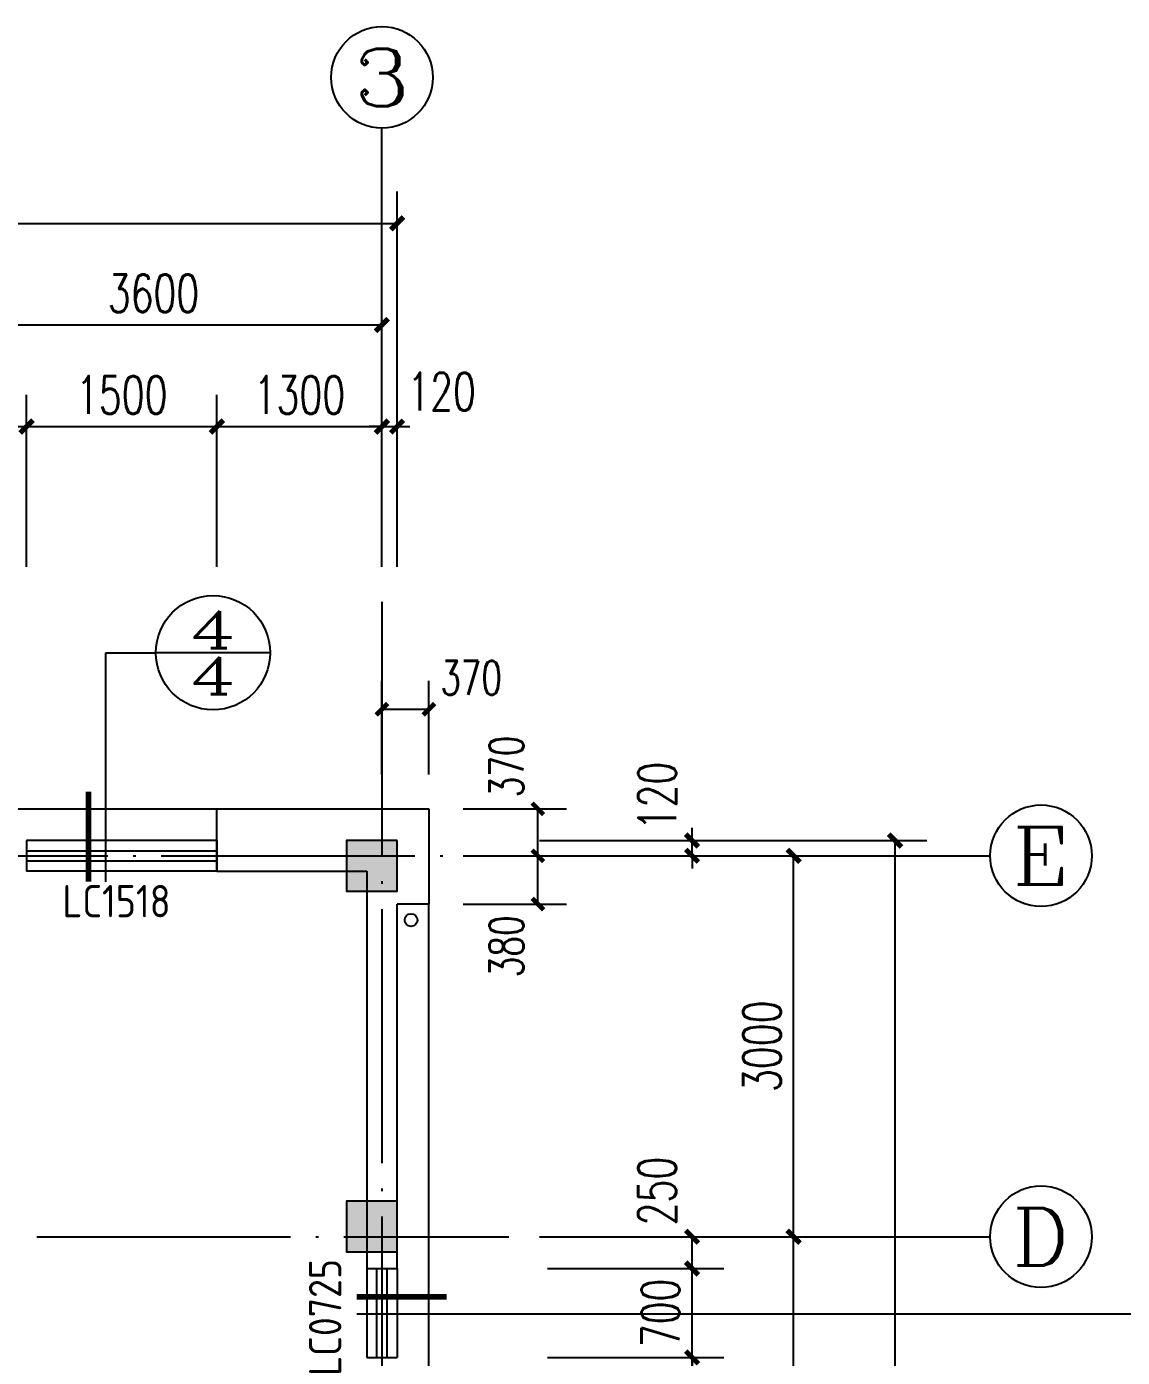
# Model space of a CAD drawing. Extents: x 79570 to 678837, y -1139230 to -612789.
# Drawn here: x 578699 to 587334, y -786145 to -775665 of the extents above; entities that cross this region are included whole.
import ezdxf
from ezdxf.enums import TextEntityAlignment as Align

# ---------------------------------------------------------------- set-up
doc = ezdxf.new("R2010")
doc.units = 0
doc.header["$LTSCALE"] = 1000
doc.header["$MEASUREMENT"] = 0
doc.linetypes.add('DOTE', pattern=[2.42, 2, -0.2, 0.02, -0.2])
for name, color, linetype in [('4', 4, 'Continuous'), ('A-注-尺寸标注......ANNO-DIMS', 90, 'Continuous'), ('A-注-尺寸标注.....ANNO-DIMS', 90, 'Continuous'), ('A-注-尺寸标注01...ANNO-DIMS-01', 95, 'Continuous'), ('A-注-符号注释.....ANNO-IDEN', 201, 'Continuous'), ('A-注-门窗编号.....ANNO-DOWD', 81, 'Continuous'), ('A-立-线.18........ELEV-L.18', 153, 'Continuous'), ('A-通-墙............COMM-WALL', 50, 'Continuous'), ('A-通-结构剖线.....COMM-STRU-SECT', 20, 'Continuous'), ('A-通-轴线..........COMM-GRID', 27, 'DOTE'), ('A-通-门窗剖线......COMM-DRWD-SECT', 150, 'Continuous'), ('AXIS_TEXT', 7, 'Continuous'), ('PUB_TEXT', 7, 'Continuous'), ('水-VPIPE-雨水', 4, 'Continuous'), ('结-柱-填充', 1, 'Continuous')]:
    doc.layers.add(name, color=color, linetype=linetype)
doc.styles.add('_TCH_AXIS', font='COMPLEX', dxfattribs={"bigfont": 'GBCBIG'})
doc.styles.add('_TCH_DIM_T3', font='SIMPLEX', dxfattribs={"width": 0.705882, "bigfont": 'GBCBIG'})
doc.styles.add('_TCH_LABEL', font='COMPLEX', dxfattribs={"bigfont": 'GBCBIG'})
doc.styles.add('COMPLEX', font='COMPLEX')
doc.styles.get("Standard").update_dxf_attribs({"font": 'gbenor.shx', "bigfont": 'gbcbig.shx'})
doc.dimstyles.new('_TCH_ARCH&&100', dxfattribs={"dimtxt": 297.5, "dimasz": 100, "dimexe": 250, "dimexo": 300, "dimgap": 100, "dimtad": 1, "dimdec": 0, "dimzin": 0, "dimdsep": 46, "dimtxsty": '_TCH_DIM_T3', "dimblk": 'ARCHTICK', "dimcen": 0.09, "dimclrt": 7, "dimazin": 2, "dimtfac": 1, "dimtdec": 0, "dimtix": 1, "dimtmove": 2, "dimatfit": 3, "dimfxl": 1, "dimtolj": 1, "dimtzin": 0, "dimarcsym": 0})
doc.dimstyles.new('_TCH_ARCH&&90', dxfattribs={"dimtxt": 267.75, "dimasz": 90, "dimexe": 225, "dimexo": 270, "dimgap": 90, "dimtad": 1, "dimdec": 0, "dimzin": 0, "dimdsep": 46, "dimtxsty": '_TCH_DIM_T3', "dimblk": 'ARCHTICK', "dimcen": 0.09, "dimclrt": 7, "dimazin": 2, "dimtfac": 1, "dimtdec": 0, "dimtix": 1, "dimtmove": 2, "dimatfit": 3, "dimfxl": 1, "dimtolj": 1, "dimtzin": 0, "dimarcsym": 0})

# ---------------------------------------------------------------- blocks, each defined once
blk = doc.blocks.new('2ceng23')
at = {"layer": '结-柱-填充'}
h = blk.add_hatch(color=8, dxfattribs=at)
h.dxf.hatch_style = 1
h.paths.add_polyline_path([(568985, -702332), (568585, -702332), (568585, -702732), (568985, -702732)])
h = blk.add_hatch(color=8, dxfattribs=at)
h.dxf.hatch_style = 1
h.paths.add_polyline_path([(568985, -705172), (568585, -705172), (568585, -705572), (568985, -705572)])
at = {"layer": 'A-通-结构剖线.....COMM-STRU-SECT'}
for points in [[(568985, -702332), (568585, -702332), (568585, -702732), (568985, -702732)], [(568985, -705172), (568585, -705172), (568585, -705572), (568985, -705572)]]:
    blk.add_lwpolyline(points, close=True, dxfattribs=at)
blk = doc.blocks.new('3rt')
at = {"layer": '水-VPIPE-雨水'}
blk.add_circle((581729, -782701), 50, dxfattribs=at)
blk = doc.blocks.new('$TCHSYS$WIN2D')
for p, q in [((-0.5, 0.5), (0.5, 0.5)), ((-0.5, 0.5), (-0.5, -0.5)), ((0.5, 0.5), (0.5, -0.5)), ((0.5, 0.1667), (-0.5, 0.1667)), ((0.5, -0.1667), (-0.5, -0.1667)), ((-0.5, -0.5), (0.5, -0.5))]:
    blk.add_line(p, q)
blk = doc.blocks.new('_ArchTick')
at = {"color": 0, "linetype": 'ByBlock', "const_width": 0.4}
blk.add_lwpolyline([(-0.5, -0.5), (0.5, 0.5)], dxfattribs=at)
blk = doc.blocks.new('*D2321')
at = {"layer": 'A-注-尺寸标注......ANNO-DIMS', "color": 0, "lineweight": -2, "transparency": 16777216}
for p, q in [((577899, -779919), (577899, -777765)), ((581499, -779919), (581499, -777765)), ((577899, -778015), (581499, -778015))]:
    blk.add_line(p, q, dxfattribs=at)
at = {"layer": 'Defpoints', "color": 0, "transparency": 16777216}
for p in [(581499, -778015), (577899, -780219), (581499, -780219)]:
    blk.add_point(p, dxfattribs=at)
at = {"layer": 'A-注-尺寸标注......ANNO-DIMS', "color": 0, "lineweight": -2, "transparency": 16777216, "xscale": 100, "yscale": 100, "zscale": 100, "rotation": 180}
blk.add_blockref('_ArchTick', (577899, -778015), dxfattribs=at)
at = {"layer": 'A-注-尺寸标注......ANNO-DIMS', "color": 0, "lineweight": -2, "transparency": 16777216, "xscale": 100, "yscale": 100, "zscale": 100}
blk.add_blockref('_ArchTick', (581499, -778015), dxfattribs=at)
at = {"layer": 'A-注-尺寸标注......ANNO-DIMS', "color": 7, "transparency": 16777216, "insert": (579699, -777766), "char_height": 297.5, "attachment_point": 5, "style": '_TCH_DIM_T3'}
blk.add_mtext('\\A1;3600', dxfattribs=at)
blk = doc.blocks.new('*D2322')
at = {"layer": 'A-注-尺寸标注......ANNO-DIMS', "color": 0, "lineweight": -2, "transparency": 16777216}
for p, q in [((569979, -779919), (569979, -776965)), ((581619, -779919), (581619, -776965)), ((569979, -777215), (581619, -777215))]:
    blk.add_line(p, q, dxfattribs=at)
at = {"layer": 'Defpoints', "color": 0, "transparency": 16777216}
for p in [(581619, -777215), (569979, -780219), (581619, -780219)]:
    blk.add_point(p, dxfattribs=at)
at = {"layer": 'A-注-尺寸标注......ANNO-DIMS', "color": 0, "lineweight": -2, "transparency": 16777216, "xscale": 100, "yscale": 100, "zscale": 100, "rotation": 180}
blk.add_blockref('_ArchTick', (569979, -777215), dxfattribs=at)
at = {"layer": 'A-注-尺寸标注......ANNO-DIMS', "color": 0, "lineweight": -2, "transparency": 16777216, "xscale": 100, "yscale": 100, "zscale": 100}
blk.add_blockref('_ArchTick', (581619, -777215), dxfattribs=at)
at = {"layer": 'A-注-尺寸标注......ANNO-DIMS', "color": 7, "transparency": 16777216, "insert": (575799, -776966), "char_height": 297.5, "attachment_point": 5, "style": '_TCH_DIM_T3'}
blk.add_mtext('\\A1;11640', dxfattribs=at)
blk = doc.blocks.new('*D2323')
at = {"layer": 'A-注-尺寸标注......ANNO-DIMS', "color": 0, "lineweight": -2, "transparency": 16777216}
for p, q in [((582741, -782195), (584993, -782195)), ((584743, -785195), (584743, -782195)), ((582741, -785195), (584993, -785195))]:
    blk.add_line(p, q, dxfattribs=at)
at = {"layer": 'Defpoints', "color": 0, "transparency": 16777216}
for p in [(582441, -782195), (584743, -782195), (582441, -785195)]:
    blk.add_point(p, dxfattribs=at)
at = {"layer": 'A-注-尺寸标注......ANNO-DIMS', "color": 0, "lineweight": -2, "transparency": 16777216, "xscale": 100, "yscale": 100, "zscale": 100}
for p, rotation in [((584743, -782195), 90), ((584743, -785195), 270)]:
    blk.add_blockref('_ArchTick', p, dxfattribs=dict(at, rotation=rotation))
at = {"layer": 'A-注-尺寸标注......ANNO-DIMS', "color": 7, "transparency": 16777216, "insert": (584494, -783695), "char_height": 297.5, "attachment_point": 5, "rotation": 90, "style": '_TCH_DIM_T3'}
blk.add_mtext('\\A1;3000', dxfattribs=at)
blk = doc.blocks.new('*D2324')
at = {"layer": 'A-注-尺寸标注......ANNO-DIMS', "color": 0, "lineweight": -2, "transparency": 16777216}
for p, q in [((582741, -785195), (584993, -785195)), ((584743, -789795), (584743, -785195)), ((582741, -789795), (584993, -789795))]:
    blk.add_line(p, q, dxfattribs=at)
at = {"layer": 'Defpoints', "color": 0, "transparency": 16777216}
for p in [(582441, -785195), (584743, -785195), (582441, -789795)]:
    blk.add_point(p, dxfattribs=at)
at = {"layer": 'A-注-尺寸标注......ANNO-DIMS', "color": 0, "lineweight": -2, "transparency": 16777216, "xscale": 100, "yscale": 100, "zscale": 100}
for p, rotation in [((584743, -785195), 90), ((584743, -789795), 270)]:
    blk.add_blockref('_ArchTick', p, dxfattribs=dict(at, rotation=rotation))
at = {"layer": 'A-注-尺寸标注......ANNO-DIMS', "color": 7, "transparency": 16777216, "insert": (584494, -787495), "char_height": 297.5, "attachment_point": 5, "rotation": 90, "style": '_TCH_DIM_T3'}
blk.add_mtext('\\A1;4600', dxfattribs=at)
blk = doc.blocks.new('*D2327')
at = {"layer": 'A-注-尺寸标注......ANNO-DIMS', "color": 0, "lineweight": -2, "transparency": 16777216}
for p, q in [((582741, -782075), (585793, -782075)), ((585543, -792815), (585543, -782075)), ((582741, -792815), (585793, -792815))]:
    blk.add_line(p, q, dxfattribs=at)
at = {"layer": 'Defpoints', "color": 0, "transparency": 16777216}
for p in [(582441, -782075), (585543, -782075), (582441, -792815)]:
    blk.add_point(p, dxfattribs=at)
at = {"layer": 'A-注-尺寸标注......ANNO-DIMS', "color": 0, "lineweight": -2, "transparency": 16777216, "xscale": 100, "yscale": 100, "zscale": 100}
for p, rotation in [((585543, -782075), 90), ((585543, -792815), 270)]:
    blk.add_blockref('_ArchTick', p, dxfattribs=dict(at, rotation=rotation))
at = {"layer": 'A-注-尺寸标注......ANNO-DIMS', "color": 7, "transparency": 16777216, "insert": (585294, -787445), "char_height": 297.5, "attachment_point": 5, "rotation": 90, "style": '_TCH_DIM_T3'}
blk.add_mtext('\\A1;10740', dxfattribs=at)
blk = doc.blocks.new('_AXISO')
blk.add_circle((0, 0), 0.5)
at = {"layer": 'AXIS_TEXT', "style": 'COMPLEX', "width": 1.041667}
blk.add_attdef('A', text='', height=0.56, dxfattribs=at).set_placement((-0.25, -0.28), (0.25, -0.28), align=Align.FIT)
blk = doc.blocks.new('*D2328')
at = {"layer": 'A-注-尺寸标注01...ANNO-DIMS-01', "color": 0, "lineweight": -2, "transparency": 16777216}
for p, q in [((581499, -779919), (581499, -778565)), ((581619, -779919), (581619, -778565)), ((581499, -778815), (581399, -778815)), ((581499, -778815), (581619, -778815)), ((581619, -778815), (581719, -778815))]:
    blk.add_line(p, q, dxfattribs=at)
at = {"layer": 'Defpoints', "color": 0, "transparency": 16777216}
for p in [(581619, -778815), (581499, -780219), (581619, -780219)]:
    blk.add_point(p, dxfattribs=at)
at = {"layer": 'A-注-尺寸标注01...ANNO-DIMS-01', "color": 0, "lineweight": -2, "transparency": 16777216, "xscale": 100, "yscale": 100, "zscale": 100}
blk.add_blockref('_ArchTick', (581499, -778815), dxfattribs=at)
at = {"layer": 'A-注-尺寸标注01...ANNO-DIMS-01', "color": 0, "lineweight": -2, "transparency": 16777216, "xscale": 100, "yscale": 100, "zscale": 100, "rotation": 180}
blk.add_blockref('_ArchTick', (581619, -778815), dxfattribs=at)
at = {"layer": 'A-注-尺寸标注01...ANNO-DIMS-01', "color": 7, "transparency": 16777216, "insert": (581969, -778540), "char_height": 297.5, "attachment_point": 5, "style": '_TCH_DIM_T3'}
blk.add_mtext('\\A1;120', dxfattribs=at)
blk = doc.blocks.new('*D2329')
at = {"layer": 'A-注-尺寸标注01...ANNO-DIMS-01', "color": 0, "lineweight": -2, "transparency": 16777216}
for p, q in [((580199, -779919), (580199, -778565)), ((581499, -779919), (581499, -778565)), ((580199, -778815), (581499, -778815))]:
    blk.add_line(p, q, dxfattribs=at)
at = {"layer": 'Defpoints', "color": 0, "transparency": 16777216}
for p in [(581499, -778815), (580199, -780219), (581499, -780219)]:
    blk.add_point(p, dxfattribs=at)
at = {"layer": 'A-注-尺寸标注01...ANNO-DIMS-01', "color": 0, "lineweight": -2, "transparency": 16777216, "xscale": 100, "yscale": 100, "zscale": 100, "rotation": 180}
blk.add_blockref('_ArchTick', (580199, -778815), dxfattribs=at)
at = {"layer": 'A-注-尺寸标注01...ANNO-DIMS-01', "color": 0, "lineweight": -2, "transparency": 16777216, "xscale": 100, "yscale": 100, "zscale": 100}
blk.add_blockref('_ArchTick', (581499, -778815), dxfattribs=at)
at = {"layer": 'A-注-尺寸标注01...ANNO-DIMS-01', "color": 7, "transparency": 16777216, "insert": (580849, -778566), "char_height": 297.5, "attachment_point": 5, "style": '_TCH_DIM_T3'}
blk.add_mtext('\\A1;1300', dxfattribs=at)
blk = doc.blocks.new('*D2330')
at = {"layer": 'A-注-尺寸标注01...ANNO-DIMS-01', "color": 0, "lineweight": -2, "transparency": 16777216}
for p, q in [((578699, -779919), (578699, -778565)), ((580199, -779919), (580199, -778565)), ((578699, -778815), (580199, -778815))]:
    blk.add_line(p, q, dxfattribs=at)
at = {"layer": 'Defpoints', "color": 0, "transparency": 16777216}
for p in [(580199, -778815), (578699, -780219), (580199, -780219)]:
    blk.add_point(p, dxfattribs=at)
at = {"layer": 'A-注-尺寸标注01...ANNO-DIMS-01', "color": 0, "lineweight": -2, "transparency": 16777216, "xscale": 100, "yscale": 100, "zscale": 100, "rotation": 180}
blk.add_blockref('_ArchTick', (578699, -778815), dxfattribs=at)
at = {"layer": 'A-注-尺寸标注01...ANNO-DIMS-01', "color": 0, "lineweight": -2, "transparency": 16777216, "xscale": 100, "yscale": 100, "zscale": 100}
blk.add_blockref('_ArchTick', (580199, -778815), dxfattribs=at)
at = {"layer": 'A-注-尺寸标注01...ANNO-DIMS-01', "color": 7, "transparency": 16777216, "insert": (579449, -778566), "char_height": 297.5, "attachment_point": 5, "style": '_TCH_DIM_T3'}
blk.add_mtext('\\A1;1500', dxfattribs=at)
blk = doc.blocks.new('*D2331')
at = {"layer": 'A-注-尺寸标注01...ANNO-DIMS-01', "color": 0, "lineweight": -2, "transparency": 16777216}
for p, q in [((577899, -779919), (577899, -778565)), ((578699, -779919), (578699, -778565)), ((577899, -778815), (578699, -778815))]:
    blk.add_line(p, q, dxfattribs=at)
at = {"layer": 'Defpoints', "color": 0, "transparency": 16777216}
for p in [(578699, -778815), (577899, -780219), (578699, -780219)]:
    blk.add_point(p, dxfattribs=at)
at = {"layer": 'A-注-尺寸标注01...ANNO-DIMS-01', "color": 0, "lineweight": -2, "transparency": 16777216, "xscale": 100, "yscale": 100, "zscale": 100, "rotation": 180}
blk.add_blockref('_ArchTick', (577899, -778815), dxfattribs=at)
at = {"layer": 'A-注-尺寸标注01...ANNO-DIMS-01', "color": 0, "lineweight": -2, "transparency": 16777216, "xscale": 100, "yscale": 100, "zscale": 100}
blk.add_blockref('_ArchTick', (578699, -778815), dxfattribs=at)
at = {"layer": 'A-注-尺寸标注01...ANNO-DIMS-01', "color": 7, "transparency": 16777216, "insert": (578299, -778566), "char_height": 297.5, "attachment_point": 5, "style": '_TCH_DIM_T3'}
blk.add_mtext('\\A1;800', dxfattribs=at)
blk = doc.blocks.new('*D2353')
at = {"layer": 'A-注-尺寸标注01...ANNO-DIMS-01', "color": 0, "lineweight": -2, "transparency": 16777216}
for p, q in [((582803, -786145), (584193, -786145)), ((583943, -789795), (583943, -786145)), ((582803, -789795), (584193, -789795))]:
    blk.add_line(p, q, dxfattribs=at)
at = {"layer": 'Defpoints', "color": 0, "transparency": 16777216}
for p in [(582503, -786145), (583943, -786145), (582503, -789795)]:
    blk.add_point(p, dxfattribs=at)
at = {"layer": 'A-注-尺寸标注01...ANNO-DIMS-01', "color": 0, "lineweight": -2, "transparency": 16777216, "xscale": 100, "yscale": 100, "zscale": 100}
for p, rotation in [((583943, -786145), 90), ((583943, -789795), 270)]:
    blk.add_blockref('_ArchTick', p, dxfattribs=dict(at, rotation=rotation))
at = {"layer": 'A-注-尺寸标注01...ANNO-DIMS-01', "color": 7, "transparency": 16777216, "insert": (583694, -787970), "char_height": 297.5, "attachment_point": 5, "rotation": 90, "style": '_TCH_DIM_T3'}
blk.add_mtext('\\A1;3650', dxfattribs=at)
blk = doc.blocks.new('*D2354')
at = {"layer": 'A-注-尺寸标注01...ANNO-DIMS-01', "color": 0, "lineweight": -2, "transparency": 16777216}
for p, q in [((583943, -785445), (583943, -785345)), ((582803, -785445), (584193, -785445)), ((583943, -786145), (583943, -785445)), ((582803, -786145), (584193, -786145)), ((583943, -786145), (583943, -786245))]:
    blk.add_line(p, q, dxfattribs=at)
at = {"layer": 'Defpoints', "color": 0, "transparency": 16777216}
for p in [(582503, -785445), (583943, -785445), (582503, -786145)]:
    blk.add_point(p, dxfattribs=at)
at = {"layer": 'A-注-尺寸标注01...ANNO-DIMS-01', "color": 0, "lineweight": -2, "transparency": 16777216, "xscale": 100, "yscale": 100, "zscale": 100}
for p, rotation in [((583943, -785445), 270), ((583943, -786145), 90)]:
    blk.add_blockref('_ArchTick', p, dxfattribs=dict(at, rotation=rotation))
at = {"layer": 'A-注-尺寸标注01...ANNO-DIMS-01', "color": 7, "transparency": 16777216, "insert": (583694, -785795), "char_height": 297.5, "attachment_point": 5, "rotation": 90, "style": '_TCH_DIM_T3'}
blk.add_mtext('\\A1;700', dxfattribs=at)
blk = doc.blocks.new('*D2355')
at = {"layer": 'A-注-尺寸标注01...ANNO-DIMS-01', "color": 0, "lineweight": -2, "transparency": 16777216}
for p, q in [((582803, -785195), (584193, -785195)), ((583943, -785445), (583943, -785195)), ((582803, -785445), (584193, -785445))]:
    blk.add_line(p, q, dxfattribs=at)
at = {"layer": 'Defpoints', "color": 0, "transparency": 16777216}
for p in [(582503, -785195), (583943, -785195), (582503, -785445)]:
    blk.add_point(p, dxfattribs=at)
at = {"layer": 'A-注-尺寸标注01...ANNO-DIMS-01', "color": 0, "lineweight": -2, "transparency": 16777216, "xscale": 100, "yscale": 100, "zscale": 100}
for p, rotation in [((583943, -785195), 90), ((583943, -785445), 270)]:
    blk.add_blockref('_ArchTick', p, dxfattribs=dict(at, rotation=rotation))
at = {"layer": 'A-注-尺寸标注01...ANNO-DIMS-01', "color": 7, "transparency": 16777216, "insert": (583668, -784835), "char_height": 297.5, "attachment_point": 5, "rotation": 90, "style": '_TCH_DIM_T3'}
blk.add_mtext('\\A1;250', dxfattribs=at)
blk = doc.blocks.new('*D2357')
at = {"layer": 'A-注-尺寸标注01...ANNO-DIMS-01', "color": 0, "lineweight": -2, "transparency": 16777216}
for p, q in [((583943, -782075), (583943, -781975)), ((583041, -782075), (584193, -782075)), ((583943, -782195), (583943, -782075)), ((583041, -782195), (584193, -782195)), ((583943, -782195), (583943, -782295))]:
    blk.add_line(p, q, dxfattribs=at)
at = {"layer": 'Defpoints', "color": 0, "transparency": 16777216}
for p in [(582741, -782075), (583943, -782075), (582741, -782195)]:
    blk.add_point(p, dxfattribs=at)
at = {"layer": 'A-注-尺寸标注01...ANNO-DIMS-01', "color": 0, "lineweight": -2, "transparency": 16777216, "xscale": 100, "yscale": 100, "zscale": 100}
for p, rotation in [((583943, -782075), 270), ((583943, -782195), 90)]:
    blk.add_blockref('_ArchTick', p, dxfattribs=dict(at, rotation=rotation))
at = {"layer": 'A-注-尺寸标注01...ANNO-DIMS-01', "color": 7, "transparency": 16777216, "insert": (583668, -781725), "char_height": 297.5, "attachment_point": 5, "rotation": 90, "style": '_TCH_DIM_T3'}
blk.add_mtext('\\A1;120', dxfattribs=at)
blk = doc.blocks.new('*D2381')
at = {"layer": 'A-注-尺寸标注01...ANNO-DIMS-01', "color": 0, "lineweight": -2, "transparency": 16777216}
for p, q in [((582139, -782195), (582953, -782195)), ((582728, -782575), (582728, -782195)), ((582139, -782575), (582953, -782575))]:
    blk.add_line(p, q, dxfattribs=at)
at = {"layer": 'Defpoints', "color": 0, "transparency": 16777216}
for p in [(581869, -782195), (582728, -782195), (581869, -782575)]:
    blk.add_point(p, dxfattribs=at)
at = {"layer": 'A-注-尺寸标注01...ANNO-DIMS-01', "color": 0, "lineweight": -2, "transparency": 16777216, "xscale": 90, "yscale": 90, "zscale": 90}
for p, rotation in [((582728, -782195), 90), ((582728, -782575), 270)]:
    blk.add_blockref('_ArchTick', p, dxfattribs=dict(at, rotation=rotation))
at = {"layer": 'A-注-尺寸标注01...ANNO-DIMS-01', "color": 7, "transparency": 16777216, "insert": (582480, -782908), "char_height": 267.8, "attachment_point": 5, "rotation": 90, "style": '_TCH_DIM_T3'}
blk.add_mtext('\\A1;380', dxfattribs=at)
blk = doc.blocks.new('*D2382')
at = {"layer": 'A-注-尺寸标注01...ANNO-DIMS-01', "color": 0, "lineweight": -2, "transparency": 16777216}
for p, q in [((582139, -781825), (582953, -781825)), ((582728, -782195), (582728, -781825)), ((582139, -782195), (582953, -782195))]:
    blk.add_line(p, q, dxfattribs=at)
at = {"layer": 'Defpoints', "color": 0, "transparency": 16777216}
for p in [(581869, -781825), (582728, -781825), (581869, -782195)]:
    blk.add_point(p, dxfattribs=at)
at = {"layer": 'A-注-尺寸标注01...ANNO-DIMS-01', "color": 0, "lineweight": -2, "transparency": 16777216, "xscale": 90, "yscale": 90, "zscale": 90}
for p, rotation in [((582728, -781825), 90), ((582728, -782195), 270)]:
    blk.add_blockref('_ArchTick', p, dxfattribs=dict(at, rotation=rotation))
at = {"layer": 'A-注-尺寸标注01...ANNO-DIMS-01', "color": 7, "transparency": 16777216, "insert": (582480, -781492), "char_height": 267.8, "attachment_point": 5, "rotation": 90, "style": '_TCH_DIM_T3'}
blk.add_mtext('\\A1;370', dxfattribs=at)
blk = doc.blocks.new('*D2383')
at = {"layer": 'A-注-尺寸标注01...ANNO-DIMS-01', "color": 0, "lineweight": -2, "transparency": 16777216}
for p, q in [((581499, -781555), (581499, -780816)), ((581869, -781555), (581869, -780816)), ((581499, -781041), (581869, -781041))]:
    blk.add_line(p, q, dxfattribs=at)
at = {"layer": 'Defpoints', "color": 0, "transparency": 16777216}
for p in [(581869, -781041), (581499, -781825), (581869, -781825)]:
    blk.add_point(p, dxfattribs=at)
at = {"layer": 'A-注-尺寸标注01...ANNO-DIMS-01', "color": 0, "lineweight": -2, "transparency": 16777216, "xscale": 90, "yscale": 90, "zscale": 90, "rotation": 180}
blk.add_blockref('_ArchTick', (581499, -781041), dxfattribs=at)
at = {"layer": 'A-注-尺寸标注01...ANNO-DIMS-01', "color": 0, "lineweight": -2, "transparency": 16777216, "xscale": 90, "yscale": 90, "zscale": 90}
blk.add_blockref('_ArchTick', (581869, -781041), dxfattribs=at)
at = {"layer": 'A-注-尺寸标注01...ANNO-DIMS-01', "color": 7, "transparency": 16777216, "insert": (582202, -780793), "char_height": 267.8, "attachment_point": 5, "style": '_TCH_DIM_T3'}
blk.add_mtext('\\A1;370', dxfattribs=at)

msp = doc.modelspace()

# ---------------------------------------------------------------- linework, layer by layer
at = {"layer": 'A-注-尺寸标注.....ANNO-DIMS'}
for p, q in [((581499.3, -778614.5), (581499.3, -776465.2)), ((583890.2, -782195), (586292.6, -782195)), ((584268.4, -782195), (586292.6, -782195)), ((583890.2, -785195), (586292.6, -785195)), ((584268.4, -785195), (586292.6, -785195))]:
    msp.add_line(p, q, dxfattribs=at)
at = {"layer": 'A-注-符号注释.....ANNO-IDEN'}
for p, q in [((579322.6, -780595.6), (579718.2, -780595.6)), ((579322.6, -782398.9), (579322.6, -780595.6)), ((580618.2, -780595.6), (579718.2, -780595.6)), ((581300.3, -785803.1), (582384.4, -785803.1)), ((582384.4, -785803.1), (587575.1, -785803.1))]:
    msp.add_line(p, q, dxfattribs=at)
at = {"layer": 'A-注-符号注释.....ANNO-IDEN', "const_width": 45}
for points in [[(579187.6, -782398.9), (579187.6, -781689.6)], [(581300.3, -785668.1), (582009.6, -785668.1)]]:
    msp.add_lwpolyline(points, dxfattribs=at)
at = {"layer": 'A-注-符号注释.....ANNO-IDEN'}
msp.add_circle((580168.2, -780595.6), 450, dxfattribs=at)
at = {"layer": 'A-立-线.18........ELEV-L.18'}
for p, q in [((570479.3, -781825), (580199.3, -781825)), ((581869.3, -788365), (581869.3, -782575))]:
    msp.add_line(p, q, dxfattribs=at)
at = {"layer": 'A-通-墙............COMM-WALL'}
for p, q in [((580199.3, -782075), (580199.3, -781825)), ((580199.3, -781825), (581869.3, -781825)), ((581869.3, -781825), (581869.3, -782575)), ((580199.3, -782315), (580199.3, -782075)), ((580199.3, -782315), (581379.3, -782315)), ((581379.3, -782315), (581379.3, -782575)), ((581379.3, -782575), (581379.3, -785445)), ((581869.3, -782575), (581619.3, -782575)), ((581619.3, -785445), (581619.3, -782575)), ((581379.3, -785445), (581619.3, -785445))]:
    msp.add_line(p, q, dxfattribs=at)
at = {"layer": 'A-通-轴线..........COMM-GRID'}
for p, q in [((581499.3, -780195), (581499.3, -794895)), ((572499.3, -782195), (582499.3, -782195)), ((569099.3, -785195), (582499.3, -785195))]:
    msp.add_line(p, q, dxfattribs=at)

# ---------------------------------------------------------------- block references
msp.add_blockref('3rt', (0, 0))
at = {"layer": '4'}
msp.add_blockref('2ceng23', (12634.5, -79742.7), dxfattribs=at)
at = {"layer": 'A-注-尺寸标注.....ANNO-DIMS'}
ref = msp.add_blockref('_AXISO', (581499.3, -776065.2), dxfattribs=dict(at, xscale=800, yscale=800, zscale=800))
ref.add_attrib('A', '3', dxfattribs={"layer": 'AXIS_TEXT', "height": 452.5, "style": '_TCH_AXIS', "width": 1.5}).set_placement((581273, -776291.5), (581725.6, -776291.5), align=Align.FIT)
ref = msp.add_blockref('_AXISO', (586692.6, -782195), dxfattribs=dict(at, xscale=800, yscale=800, zscale=800))
ref.add_attrib('A', 'E', dxfattribs={"layer": 'AXIS_TEXT', "height": 452.5, "style": '_TCH_AXIS', "width": 1.3125}).set_placement((586466.3, -782421.3), (586918.9, -782421.3), align=Align.FIT)
ref = msp.add_blockref('_AXISO', (586692.6, -785195), dxfattribs=dict(at, xscale=800, yscale=800, zscale=800))
ref.add_attrib('A', 'D', dxfattribs={"layer": 'AXIS_TEXT', "height": 452.5, "style": '_TCH_AXIS', "width": 1.235294}).set_placement((586466.3, -785421.3), (586918.9, -785421.3), align=Align.FIT)
at = {"layer": 'A-通-门窗剖线......COMM-DRWD-SECT', "zscale": 240}
for p, xscale, yscale, rotation in [((579449.3, -782195), -1500, 240, 359.9999999999429), ((581499.3, -785795), 700, -240, 270)]:
    msp.add_blockref('$TCHSYS$WIN2D', p, dxfattribs=dict(at, xscale=xscale, yscale=yscale, rotation=rotation))

# ---------------------------------------------------------------- texts
at = {"layer": 'A-注-门窗编号.....ANNO-DOWD'}
msp.add_text('LC1518', height=255, dxfattribs=at).set_placement((578981.6, -782679.6))
msp.add_text('LC0725', height=255, rotation=90, dxfattribs=at).set_placement((581179.4, -786290.1))
at = {"layer": 'PUB_TEXT', "style": '_TCH_LABEL', "width": 1.640625}
for p, p2 in [((579987, -780559.4), (580349.3, -780559.4)), ((579987, -780921.7), (580349.3, -780921.7))]:
    msp.add_text('4', height=289.8, dxfattribs=at).set_placement(p, p2, align=Align.FIT)

# ---------------------------------------------------------------- dimensions: what is measured, and where the dimension line sits
at = {"layer": 'A-注-尺寸标注......ANNO-DIMS'}
for p1, p2, distance, picture, middle in [((569979.3, -780218.6), (581619.3, -780218.6), 3003.4, '*D2322', (575799.3, -776966.5)), ((577899.3, -780218.6), (581499.3, -780218.6), 2203.4, '*D2321', (579699.3, -777766.5)), ((582440.7, -792815), (582440.7, -782075), -3101.9, '*D2327', (585293.9, -787445)), ((582440.7, -785195), (582440.7, -782195), -2301.9, '*D2323', (584493.9, -783695)), ((582440.7, -789795), (582440.7, -785195), -2301.9, '*D2324', (584493.9, -787495))]:
    dim = msp.add_aligned_dim(p1=p1, p2=p2, distance=distance, dimstyle='_TCH_ARCH&&100', dxfattribs=at)
    dim.commit()
    dim.dimension.update_dxf_attribs({"geometry": picture, "text_midpoint": middle})
at = {"layer": 'A-注-尺寸标注01...ANNO-DIMS-01'}
for p1, p2, distance, picture, middle in [((577899.3, -780218.6), (578699.3, -780218.6), 1403.4, '*D2331', (578299.3, -778566.5)), ((578699.3, -780218.6), (580199.3, -780218.6), 1403.4, '*D2330', (579449.3, -778566.5)), ((580199.3, -780218.6), (581499.3, -780218.6), 1403.4, '*D2329', (580849.3, -778566.5)), ((582503.1, -786145), (582503.1, -785445), -1439.5, '*D2354', (583693.9, -785795)), ((582503.1, -789795), (582503.1, -786145), -1439.5, '*D2353', (583693.9, -787970))]:
    dim = msp.add_aligned_dim(p1=p1, p2=p2, distance=distance, dimstyle='_TCH_ARCH&&100', dxfattribs=at)
    dim.commit()
    dim.dimension.update_dxf_attribs({"geometry": picture, "text_midpoint": middle})
for base, p1, p2, angle, dimstyle, picture, middle in [((581619.3, -778815.2), (581499.3, -780218.6), (581619.3, -780218.6), 0, '_TCH_ARCH&&100', '*D2328', (581969.3, -778540.2)), ((581869.3, -781040.9), (581499.3, -781825), (581869.3, -781825), 360, '_TCH_ARCH&&90', '*D2383', (582202.3, -780793.4)), ((582727.7, -781825), (581869.3, -782195), (581869.3, -781825), 90, '_TCH_ARCH&&90', '*D2382', (582480.2, -781492)), ((583942.6, -782075), (582740.7, -782195), (582740.7, -782075), 90, '_TCH_ARCH&&100', '*D2357', (583667.6, -781725)), ((582727.7, -782195), (581869.3, -782575), (581869.3, -782195), 90, '_TCH_ARCH&&90', '*D2381', (582480.2, -782908)), ((583942.6, -785195), (582503.1, -785445), (582503.1, -785195), 90, '_TCH_ARCH&&100', '*D2355', (583667.6, -784834.8))]:
    dim = msp.add_linear_dim(base=base, p1=p1, p2=p2, angle=angle, dimstyle=dimstyle, dxfattribs=at)
    dim.commit()
    dim.dimension.update_dxf_attribs({"geometry": picture, "text_midpoint": middle, "dimtype": 161})

doc.saveas('drawing.dxf')
